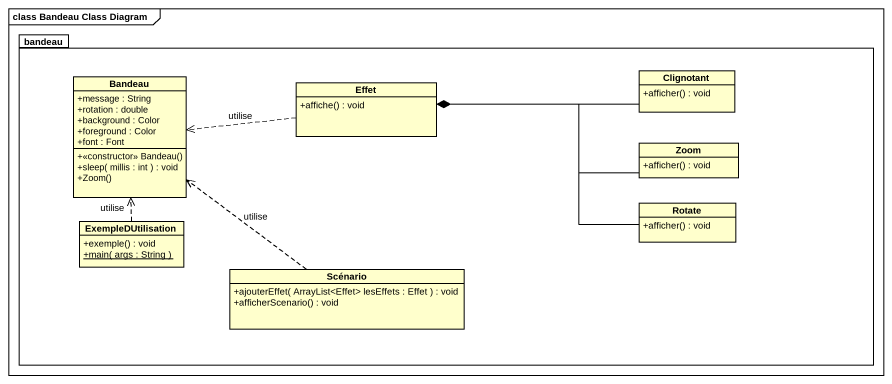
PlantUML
@startuml
mainframe class Bandeau Class Diagram
hide circle
hide empty members
skinparam classAttributeIconSize 0
package bandeau {
  class Bandeau {
    +message : String
    +rotation : double
    +background : Color
    +foreground : Color
    +font : Font
    +<<constructor>> Bandeau()
    +sleep( millis : int ) : void
    +Zoom()
  }
  class Effet {
    +affiche() : void
  }
  class Clignotant {
    +afficher() : void
  }
  class Zoom {
    +afficher() : void
  }
  class Rotate {
    +afficher() : void
  }
  class ExempleDUtilisation {
    +exemple() : void
    {static} +main( args : String )
  }
  class Scénario {
    +ajouterEffet( ArrayList<Effet> lesEffets : Effet ) : void
    +afficherScenario() : void
  }
}
Effet .left.> Bandeau : utilise
Effet *-right- Clignotant
Effet *-right- Zoom
Effet *-right- Rotate
ExempleDUtilisation .up.> Bandeau : utilise
Scénario .up.> Bandeau : utilise
@enduml
